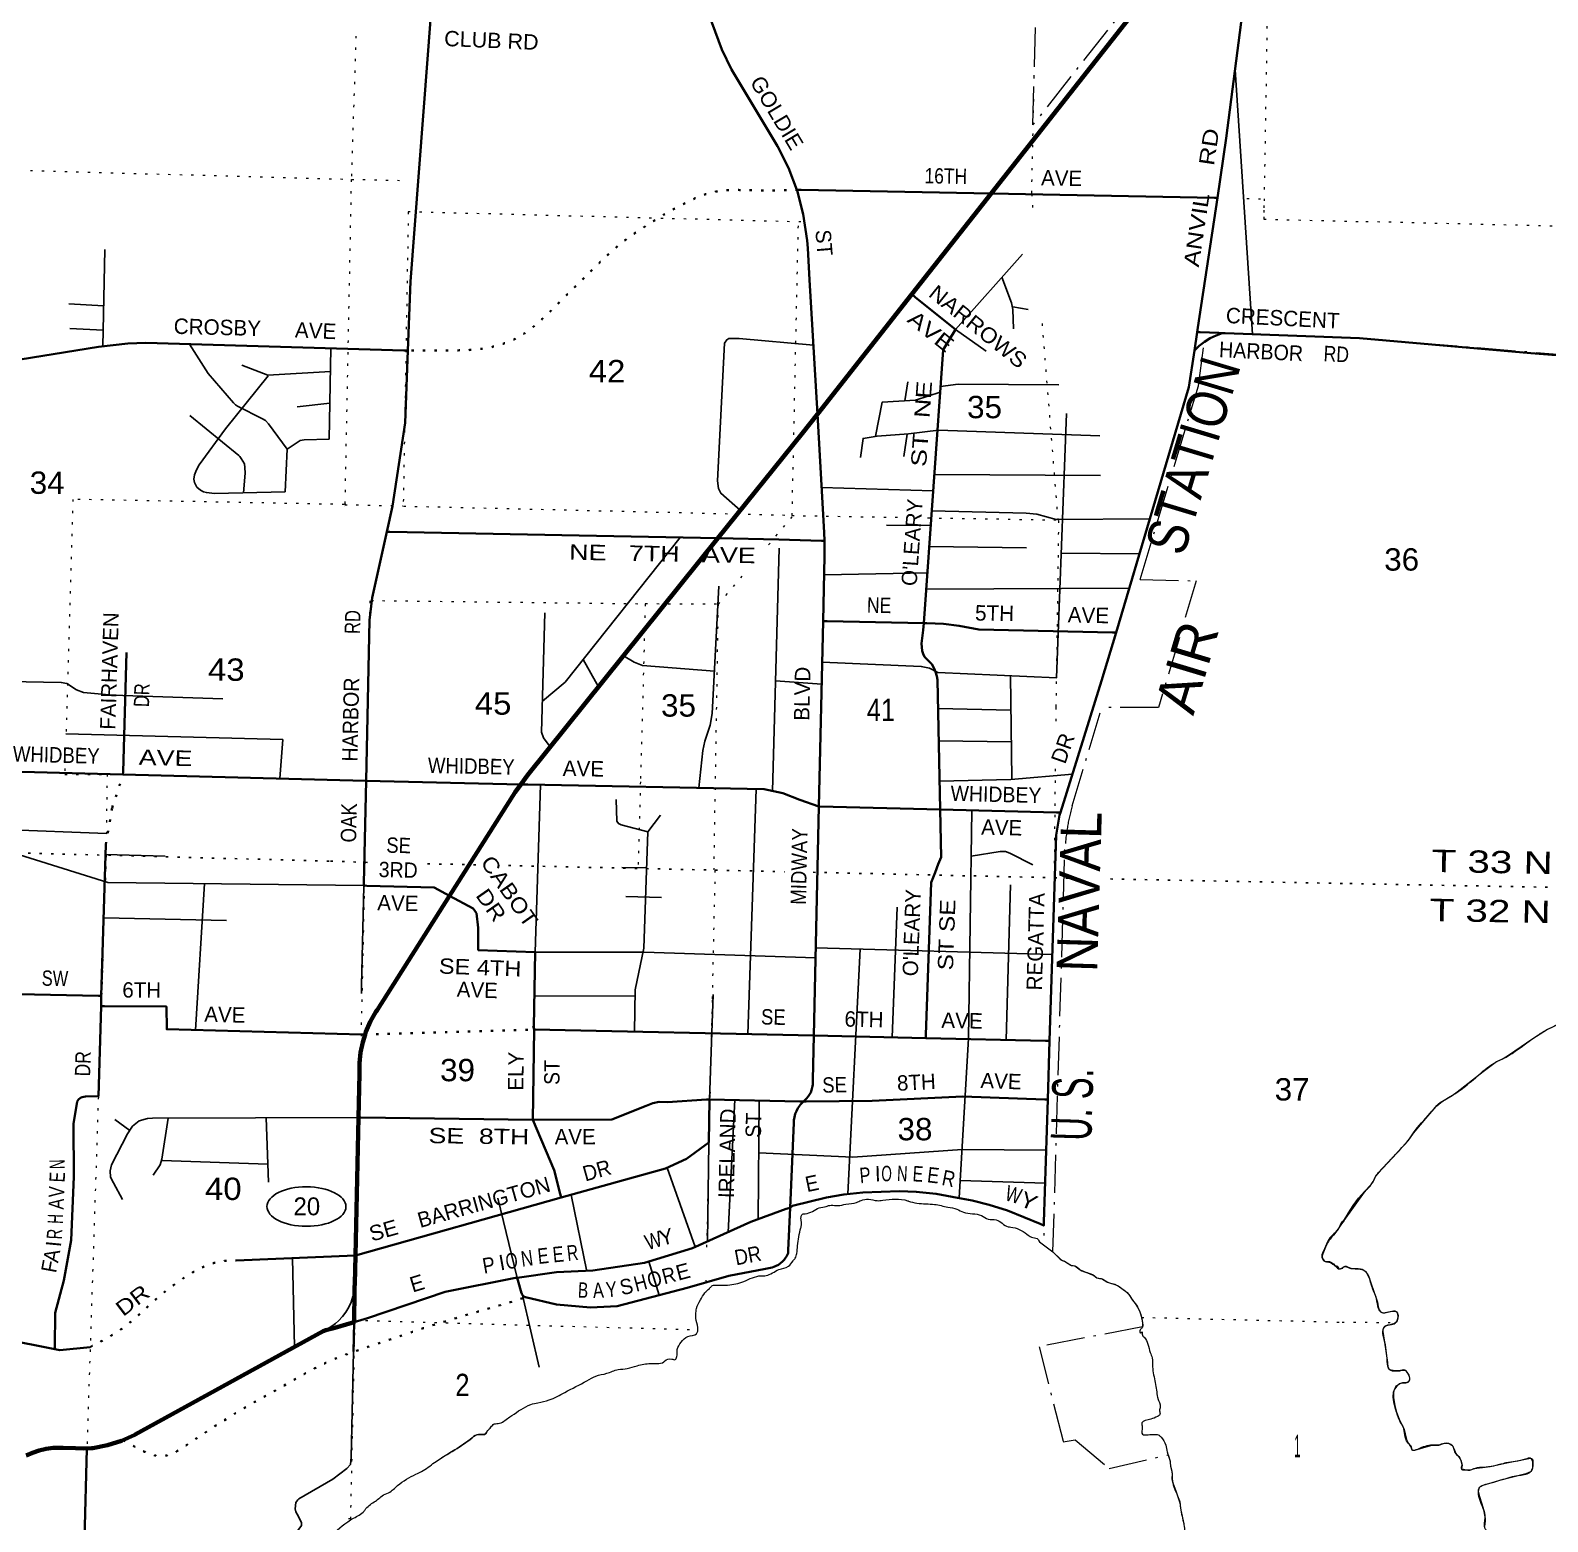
# Model space of a CAD drawing. Header units: feet. Extents: x -493433 to -244333, y 184684 to 373072.
# Drawn here: x -409103 to -397222, y 291281 to 302955 of the extents above; entities that cross this region are included whole.
import ezdxf
from ezdxf.enums import TextEntityAlignment as Align

# ---------------------------------------------------------------- set-up
doc = ezdxf.new("R2010")
doc.units = ezdxf.units.FT
doc.header["$LTSCALE"] = 60
doc.linetypes.add('DOT_DASHED', pattern=[7.7, 5, -1.2, 0.3, -1.2])
doc.linetypes.add('DOTTED', pattern=[1.5, 0.3, -1.2])
for name, color, linetype, lineweight in [('17', 7, 'Continuous', 25), ('23', 7, 'Continuous', 70), ('24', 7, 'Continuous', 25), ('26', 7, 'Continuous', 40), ('27', 7, 'Continuous', 13), ('29', 7, 'Continuous', 25), ('30', 7, 'Continuous', 13), ('39', 7, 'Continuous', 13), ('44', 7, 'DOT_DASHED', 13), ('53', 7, 'DOTTED', 40), ('6', 7, 'DOTTED', 25), ('7', 7, 'DOTTED', 13)]:
    doc.layers.add(name, color=color, linetype=linetype, lineweight=lineweight)

msp = doc.modelspace()

# ---------------------------------------------------------------- linework, layer by layer
at = {"layer": '17'}
msp.add_ellipse((-406941.35, 293747.07), major_axis=(-309.24, 1), ratio=0.500121, dxfattribs=at)
at = {"layer": '23'}
for p, q in [((-402201.17, 300888.23), (-401580.22, 301677.2)), ((-402940.39, 299948.99), (-402201.17, 300888.23)), ((-406556.82, 293364.54), (-406532.57, 294443.93))]:
    msp.add_line(p, q, dxfattribs=at)
for points in [[(-401580.22, 301677.2), (-399752.78, 303999.1), (-399748.16, 304005.47), (-399661.52, 304139.9), (-399589.41, 304282.64), (-399532.61, 304432.15), (-399471, 304660.66), (-399457.13, 304766.96)], [(-403718.53, 298978.71), (-403059.45, 299797.72), (-402940.39, 299948.99)], [(-405262.25, 297051.62), (-405208.68, 297126.95), (-403718.53, 298978.71)], [(-405820, 296180.47), (-405305.52, 296990.78), (-405262.25, 297051.62)], [(-406482.25, 295093.25), (-406475.23, 295115.5), (-406441.65, 295192.73), (-406417.57, 295235.28), (-406396.72, 295272.12), (-406388.37, 295285.28), (-405820, 296180.47)], [(-406532.57, 294443.93), (-406524.86, 294787.12), (-406525.44, 294868.82), (-406517.36, 294952.65), (-406500.56, 295035.18), (-406482.25, 295093.25)], [(-406564.49, 293116.76), (-406561.82, 293141.76), (-406556.82, 293364.54)], [(-406568.22, 292843.37), (-406564.83, 293091.76), (-406564.49, 293116.76)], [(-409136.74, 291797.07), (-409086.56, 291820.33), (-409034.22, 291838.22), (-408980.3, 291850.54), (-408925.39, 291857.16), (-408895.09, 291857.62), (-408874.34, 291857.94), (-408845.09, 291857.42), (-408750.31, 291855.75), (-408688.24, 291853.02), (-408624.95, 291854.74), (-408612.9, 291854.63), (-408499.73, 291878.45), (-408389.68, 291913.96), (-408283.94, 291960.79), (-408282.15, 291961.7), (-406810.1, 292772.09)], [(-406810.1, 292772.09), (-406788.59, 292778.43), (-406737.06, 292793.61), (-406568.22, 292843.37)]]:
    msp.add_lwpolyline(points, dxfattribs=at)
at = {"layer": '24'}
msp.add_lwpolyline([(-406810.1, 292772.09), (-406763.36, 292797.85), (-406746.65, 292807.23), (-406722.74, 292824.52), (-406713.36, 292832.69), (-406689.31, 292853.65), (-406659.09, 292886.12), (-406632.44, 292921.56), (-406609.64, 292959.6), (-406590.94, 292999.81), (-406576.55, 293041.76), (-406566.62, 293084.98), (-406565.79, 293091.76), (-406564.49, 293116.76)], dxfattribs=at)
at = {"layer": '26'}
for p, q in [((-399987.27, 300449.25), (-399965.57, 300593.25)), ((-402928.13, 296879.67), (-402895.62, 298329.78)), ((-405262.25, 297051.62), (-406474.62, 297079.92)), ((-402968.36, 295085.01), (-402928.13, 296879.67)), ((-405167.96, 294425.5), (-405159.04, 295132.53)), ((-405159.04, 295132.53), (-405166.12, 295160.38)), ((-402968.36, 295085.01), (-405159.04, 295132.53)), ((-402092.38, 295066.01), (-402968.36, 295085.01)), ((-406556.82, 293364.54), (-404947.01, 293816.68)), ((-406571.39, 292611.5), (-406568.22, 292843.37))]:
    msp.add_line(p, q, dxfattribs=at)
for points in [[(-406146.76, 300448.24), (-406126.75, 300989.06), (-405992.33, 302728.23), (-405881.89, 304204.13), (-405757.41, 305405.57), (-405707.02, 305811.16), (-405464.17, 307107.04), (-405459.6, 307131.47)], [(-403101.79, 301706.36), (-403167.45, 301879), (-403252.15, 302046.84), (-403611.76, 302648.31), (-403687.18, 302803.92), (-403767.18, 303017), (-403824.47, 303237.27), (-403827.86, 303254.58), (-403844.01, 303375.01), (-403847.49, 303496.46), (-403835.57, 304361.05), (-403823.28, 305404.91), (-403822.81, 305442.88), (-403832.35, 305630.97), (-403861.49, 305817.04), (-404177.57, 307062.96), (-404184.49, 307090.26)], [(-399808.55, 301643.24), (-399738.57, 302111.26), (-399554.67, 303544.67), (-399459.64, 304716.96), (-399457.13, 304766.96)], [(-402940.39, 299948.99), (-403001.46, 301001.08), (-403014.95, 301249.58), (-403019.76, 301308.58), (-403050.83, 301516.25), (-403099.63, 301700.68), (-403101.79, 301706.36)], [(-401580.22, 301677.2), (-403068.39, 301705.72), (-403101.79, 301706.36)], [(-399808.55, 301643.24), (-399829.99, 301643.65), (-401580.22, 301677.2)], [(-399965.57, 300593.25), (-399960.25, 300628.62), (-399808.55, 301643.24)], [(-402107.38, 298314.24), (-401954.61, 300453.49), (-401859.23, 300612.46), (-402174.42, 300866.66), (-402201.17, 300888.23)], [(-399771.82, 300584.64), (-399796.82, 300585.75), (-399941.98, 300592.2), (-399965.57, 300593.25)], [(-410601.53, 300235.12), (-410599.47, 300234.99), (-409362.01, 300348.39), (-408569.3, 300477.21), (-408338.63, 300504.03), (-408199.68, 300508.48), (-406178.6, 300449.17), (-406146.76, 300448.24)], [(-399987.27, 300449.25), (-399963.09, 300472.33), (-399950.33, 300484.51), (-399909.02, 300516.42), (-399864.59, 300543.83), (-399817.54, 300566.45), (-399796.82, 300573.86), (-399771.82, 300584.64)], [(-398694.46, 300545.54), (-399746.82, 300583.99), (-399771.82, 300584.64)], [(-390293.62, 300009.56), (-392640.95, 300054.79), (-397354.82, 300428.69), (-398694.46, 300545.54)], [(-406311.95, 299029.8), (-406267.8, 299229.96), (-406167.72, 299881.92), (-406146.76, 300448.24)], [(-400601.51, 298241.57), (-400030.65, 300161.17), (-399987.27, 300449.25)], [(-402885.84, 298958.28), (-402886.75, 299024.81), (-402940.39, 299948.99)], [(-406474.62, 297079.92), (-406447.66, 298336.54), (-406426.34, 298511.21), (-406311.95, 299029.8)], [(-403718.53, 298978.71), (-404805.96, 299001.18), (-406287.26, 299029.33), (-406311.95, 299029.8)], [(-402885.84, 298958.28), (-402907.69, 298958.93), (-403241.46, 298968.85), (-403718.53, 298978.71)], [(-402895.62, 298329.78), (-402884.2, 298839.35), (-402885.84, 298958.28)], [(-402107.38, 298314.24), (-402864.29, 298329.17), (-402895.62, 298329.78)], [(-401978.35, 296854.78), (-401999.13, 297870.8), (-402003.99, 297900.21), (-402014.82, 297931.73), (-402024.66, 297959.3), (-402045.37, 297992.03), (-402100.78, 298049.18), (-402112.29, 298073.55), (-402120.16, 298098.17), (-402125.12, 298155.98), (-402111.24, 298260.13), (-402107.38, 298314.24)], [(-400601.51, 298241.57), (-400629.24, 298242.18), (-401676.75, 298265.43), (-401829.28, 298292.13), (-401953.89, 298307.92), (-402082.82, 298313.76), (-402107.38, 298314.24)], [(-401037.91, 296831.93), (-400714.39, 297862.02), (-400601.51, 298241.57)], [(-408377.83, 297129.91), (-408377.19, 297151.33), (-408349.36, 298083.35)], [(-408377.83, 297129.91), (-410657.6, 297189.8), (-410659.61, 297189.8)], [(-406474.62, 297079.92), (-406478.96, 297080.02), (-408377.83, 297129.91)], [(-405820, 296180.47), (-405940.17, 296245.74), (-406467.35, 296258.98), (-406492.23, 296259.6), (-406491.81, 296279.02), (-406474.62, 297079.92)], [(-402928.13, 296879.67), (-403078.17, 296930.71), (-403209.76, 296982.99), (-403358.13, 297013.58), (-405206.92, 297050.33), (-405262.25, 297051.62)], [(-401978.35, 296854.78), (-402922.39, 296877.72), (-402928.13, 296879.67)], [(-402092.38, 295066.01), (-402091.48, 295091.01), (-402048.63, 296283.83), (-402017.08, 296361.58), (-401993.79, 296427.43), (-401970.71, 296481.23), (-401978.35, 296854.78)], [(-401037.91, 296831.93), (-401068.01, 296832.66), (-401978.35, 296854.78)], [(-401121.88, 295044.95), (-401071.06, 296655.48), (-401044.21, 296811.86), (-401037.91, 296831.93)], [(-410694.56, 295365.26), (-410664.81, 295364.81), (-409512.23, 295347.07), (-409296.95, 295335.37), (-409194.97, 295409.92), (-408569.69, 295396.59), (-408547.19, 295396.11), (-408510.99, 296581.53)], [(-405159.04, 295132.53), (-405161.43, 295156.54), (-405151.4, 295738.49), (-405595.67, 295755.18), (-405597.23, 295928.76), (-405609.35, 296043.38), (-405634.9, 296079.95), (-405820, 296180.47)], [(-408549.59, 295315.97), (-408547.91, 295372.61), (-408547.19, 295396.11)], [(-408910.69, 292629.79), (-408910.62, 292647.89), (-408909.72, 292913.94), (-408840.9, 293167.7), (-408783.09, 293483.88), (-408762.46, 293979.34), (-408765.37, 294394.91), (-408736.19, 294569.05), (-408725.83, 294585.46), (-408710.62, 294597.99), (-408696.31, 294604.26), (-408670.99, 294609.32), (-408570.56, 294611.29), (-408549.59, 295315.97)], [(-406482.25, 295093.25), (-406510.71, 295094.01), (-408035.43, 295134.73), (-408037.4, 295312.01), (-408522.31, 295315.76), (-408549.59, 295315.97)], [(-403048.98, 294570.03), (-403027.55, 294589.54), (-403024.31, 294592.73), (-403011.97, 294607.69), (-403001.27, 294623.86), (-402992.32, 294641.06), (-402985.21, 294659.11), (-402980.03, 294677.79), (-402977.97, 294690.1), (-402976.95, 294701.57), (-402976.09, 294740.1), (-402968.36, 295085.01)], [(-403048.98, 294570.03), (-403027.55, 294570.17), (-402511.1, 294573.42), (-401801.62, 294607.51), (-401159.62, 294585.03), (-401136.42, 294584.21), (-401121.88, 295044.95)], [(-401121.88, 295044.95), (-401154.08, 295045.65), (-402092.38, 295066.01)], [(-405167.96, 294425.5), (-404550.06, 294429.53), (-404281.99, 294535.34), (-404229.09, 294557.57), (-404178.76, 294565.7), (-404112.91, 294565.45), (-403809.33, 294584.77), (-403784.33, 294586.36)], [(-404947.01, 293816.68), (-404130.25, 294046.09), (-403964.67, 294119.76), (-403789.34, 294249.56), (-403784.33, 294586.36)], [(-403048.98, 294570.03), (-403077.55, 294570.66), (-403784.33, 294586.36)], [(-403154.38, 293737.44), (-403135.68, 293752.23), (-402868.48, 293818.06), (-402733.57, 293842.56), (-402583.97, 293857.24), (-402296.92, 293866.46), (-402165.61, 293862.92), (-402010.48, 293845.63), (-401841.86, 293816.64), (-401727.79, 293794.97), (-401593.95, 293761.11), (-401451.94, 293715.04), (-401196.52, 293611.01), (-401167.54, 293598.11), (-401166.7, 293624.88), (-401136.42, 294584.21)], [(-403154.38, 293737.44), (-403125.9, 294402.33), (-403124.35, 294422.81), (-403120.08, 294447.54), (-403113.25, 294471.69), (-403103.93, 294494.99), (-403092.23, 294517.19), (-403078.27, 294538.05), (-403074.47, 294542.61), (-403048.98, 294570.03)], [(-405167.96, 294425.5), (-406514.15, 294443.68), (-406532.57, 294443.93)], [(-404947.01, 293816.68), (-404954.4, 293845.82), (-405001.58, 294031.71), (-405167.96, 294425.5)], [(-408910.69, 292629.79), (-409095.24, 292666.18), (-409358.19, 292716.83), (-409413.36, 292736.43), (-409467.04, 292765.08), (-409581.33, 292857.13), (-409867.97, 293169.14), (-410070.81, 293435.56), (-410104.03, 293499.14), (-410118.9, 293566.85), (-410179.84, 293887.06), (-410204.23, 293950.31), (-410254.33, 294004.03), (-410308.01, 294057.74), (-410369.73, 294087.01), (-410698.38, 294129.92), (-410718.17, 294132.5)], [(-405291.67, 293190.2), (-404983.08, 293232.62), (-404697.38, 293247.01), (-404294.87, 293306.91), (-403917.57, 293421.34), (-403461.59, 293627.44), (-403185.68, 293728.3), (-403154.38, 293737.44)], [(-405226.53, 293038.03), (-404983.01, 292979.23), (-404716.33, 292956.56), (-404508.37, 292967.26), (-403960.35, 293112.09), (-403634.53, 293203.94), (-403345.45, 293258.73), (-403320.45, 293264.24), (-403295.45, 293269.46), (-403280.08, 293274.23), (-403261.98, 293282), (-403244.8, 293291.62), (-403228.72, 293302.99), (-403213.91, 293315.97), (-403200.54, 293330.43), (-403188.76, 293346.21), (-403182.92, 293356.02), (-403169.57, 293382.77), (-403168.57, 293406.02), (-403154.38, 293737.44)], [(-407490.87, 293325.37), (-406559.66, 293363.74), (-406556.82, 293364.54)], [(-406568.22, 292843.37), (-406463.47, 292874.24), (-405853.78, 293079.63), (-405304.3, 293188.46), (-405291.67, 293190.2)], [(-405256.78, 293069.21), (-405285.89, 293170.15), (-405291.67, 293190.2)], [(-405224.88, 293036.29), (-405226.54, 293036.73), (-405230.64, 293038.14), (-405234.57, 293039.97), (-405238.29, 293042.21), (-405241.76, 293044.82), (-405244.93, 293047.77), (-405247.77, 293051.05), (-405250.26, 293054.6), (-405252.37, 293058.39), (-405254.06, 293062.38), (-405255.33, 293066.53), (-405256.16, 293070.78)], [(-408910.69, 292629.79), (-408872.45, 292622.24), (-408633.57, 292647.44)], [(-408314.15, 285210.98), (-408296.37, 287269.4), (-408043.8, 287599.21), (-408025.94, 287622.54), (-408041.22, 287649.21), (-408457.13, 288375.31), (-408457.75, 288377.08), (-408476.94, 288443.01), (-408489.14, 288510.58), (-408494.21, 288579.06), (-408493.23, 288610.77), (-408492.42, 288637), (-408490.29, 288660.77), (-408456.9, 289034.08), (-408357.87, 289651.76), (-408363.67, 290084.16), (-408439.18, 290555.97), (-408536.57, 290859.14), (-408541.9, 290875.74), (-408558.91, 290909.14), (-408679.12, 291145.23), (-408661.46, 291849.48)]]:
    msp.add_lwpolyline(points, dxfattribs=at)
at = {"layer": '29'}
for p, q in [((-399669.93, 302646.29), (-399533.84, 300576.21)), ((-408520.29, 301238.68), (-408536.68, 300481)), ((-401335.14, 301203.05), (-401859.23, 300612.46)), ((-408529.82, 300798.34), (-408800.71, 300812.87)), ((-401409.51, 300789.42), (-401288.7, 300770.53)), ((-408533.93, 300608.01), (-408794.78, 300619.7)), ((-401859.23, 300612.46), (-401617.9, 300443.79)), ((-402255.69, 300054.05), (-402231.48, 300202.83)), ((-406757.94, 300035.44), (-407013.85, 300006.85)), ((-402238.48, 299793.49), (-402263.7, 299618.71)), ((-402024.23, 299478.54), (-400722.23, 299469.15)), ((-402907.16, 299376.54), (-402033.45, 299349.49)), ((-402398.02, 299082.19), (-402052.87, 299077.48)), ((-403290.82, 296999.7), (-403240.79, 298900.82)), ((-402064.48, 298914.93), (-401302.27, 298904.54)), ((-401031.52, 298860.8), (-400418.71, 298856.28)), ((-402887.52, 298691.36), (-402079.35, 298706.7)), ((-402088.33, 298581), (-400498.57, 298587.71)), ((-404774.28, 298030.44), (-404653.62, 297816.7)), ((-403268.13, 297862.12), (-402906.69, 297836.2)), ((-401429.06, 297901.53), (-401417.78, 297098.2)), ((-401994.54, 297646.52), (-401425.28, 297632.61)), ((-401989.36, 297393.25), (-401421.81, 297385.52)), ((-405151.4, 295738.49), (-405107.6, 297048.36)), ((-403486.16, 295096.24), (-403420.78, 297014.83)), ((-404266.74, 296681.02), (-404168.24, 296810.25)), ((-409318.22, 296697.62), (-408506.55, 296668.48)), ((-408517.21, 296503.78), (-408046.55, 296489.52)), ((-404281.35, 296398.57), (-404470.33, 296402.13)), ((-407739.11, 296275.2), (-407809.59, 295128.7)), ((-401429.21, 296266.71), (-401461.22, 295052.31)), ((-404160.12, 296166.7), (-404438.95, 296173.13)), ((-402316.73, 296091.8), (-402354.06, 295071.69)), ((-408528.51, 296007.96), (-407566.84, 295986.75)), ((-402952.98, 295771.18), (-401100.59, 295719.58)), ((-402605.66, 295761.51), (-402702.87, 293845.57)), ((-405157.35, 295393.18), (-404367.28, 295396.03)), ((-403784.33, 294586.36), (-403757.22, 295406.88)), ((-403639.8, 293546.89), (-403587.53, 294581.99)), ((-403395.04, 294577.71), (-403403.57, 293648.65)), ((-408323.41, 294342.95), (-408440.61, 294429.79)), ((-407256.36, 294441.46), (-407238.36, 293937.32)), ((-403789.34, 294249.56), (-403800.1, 293474.44)), ((-407243.39, 294078.2), (-408073.58, 294107.6)), ((-403896.9, 293430.68), (-404117.47, 294049.68)), ((-401155.21, 293930.51), (-401822.46, 293950.14)), ((-404745.05, 293239.92), (-404867.45, 293839.03)), ((-405442.66, 293812.41), (-405291.67, 293190.2)), ((-407049.77, 293343.55), (-407033.81, 292648.93)), ((-404260.14, 293317.44), (-404179.24, 293054.24)), ((-405249.75, 293052.26), (-405118.28, 292490.22))]:
    msp.add_line(p, q, dxfattribs=at)
for points in [[(-401495.53, 301022.31), (-401421, 300820.54), (-401411.09, 300768.41), (-401405.66, 300617.45)], [(-407107.64, 299341.21), (-407090.94, 299676.45), (-407237.32, 299875.31), (-407260.41, 299899.69), (-407285.37, 299913.95), (-407481.47, 300013.83), (-407497.52, 300022.76), (-407511.14, 300037.73), (-407711.5, 300267.46), (-407856.22, 300498.4)], [(-403542.82, 299197.06), (-403696.61, 299330.81), (-403713.95, 299367.29), (-403721.57, 299427.13), (-403668.07, 300505.65), (-403650.26, 300532.96), (-403632.43, 300543.66), (-403552.71, 300542.24), (-402971.84, 300490.8)], [(-406749.53, 300465.92), (-406763.43, 299754.35), (-406958.96, 299748.98), (-406989.43, 299742.73), (-407090.94, 299676.45)], [(-407240.21, 300250.99), (-407574.37, 299835.71), (-407781.78, 299553.28), (-407802.37, 299514.44), (-407816.63, 299475.19), (-407821.98, 299441.31), (-407817.93, 299415.17), (-407798.8, 299378.88), (-407770.41, 299354.26), (-407747.1, 299343.21), (-407723.92, 299336.07), (-407661.95, 299328.68), (-407107.64, 299341.21)], [(-406753.08, 300284.26), (-407242.17, 300255.04), (-407446.62, 300334.16)], [(-401978.24, 300122.65), (-402170.99, 300059.39), (-402433.17, 300042.87), (-402486.12, 299777.36)], [(-401975.02, 300167.64), (-401838.79, 300185.43), (-401050.97, 300180.72)], [(-407853.03, 299939.94), (-407470.78, 299626.8), (-407461.86, 299617.89), (-407451.17, 299603.62), (-407425.94, 299560.4), (-407422.37, 299531.86), (-407421.98, 299488.12), (-407435.04, 299333.81)], [(-400989.6, 299954.9), (-401055.6, 298232.25), (-401068.43, 297884.91), (-401996.78, 297927.69), (-402063.57, 297961), (-402127.1, 297975.66), (-402902.83, 298008.12)], [(-402602.32, 299611.27), (-402582.15, 299759.65), (-402473.08, 299778.25), (-402227.02, 299794.99), (-401990.83, 299825.92), (-400728.02, 299780.59)], [(-402044.68, 299192.19), (-401304.58, 299175.76), (-401222.12, 299166.73), (-401071.54, 299124.38), (-400337.24, 299130.2)], [(-405093.84, 297703.83), (-404915.59, 297852.96), (-404014.42, 298984.82)], [(-403712.36, 298603.92), (-403764.36, 297606.26), (-403778.61, 297515.1), (-403821.4, 297390.25), (-403836.86, 297315.97), (-403867.57, 297023.71)], [(-405075.38, 298395.5), (-405100.3, 297461.75), (-405083.61, 297415.22), (-405031.82, 297346.72)], [(-404458.65, 298058.99), (-404374.06, 298007.38), (-404309.28, 297983.3), (-403746.99, 297939.49)], [(-410646.4, 297882.82), (-408861.07, 297850.47), (-408816.71, 297841.48), (-408741.84, 297791.54), (-408686.84, 297771.76), (-408457.42, 297750.56), (-407595.37, 297722.74)], [(-409298.14, 297858.39), (-409328.04, 296569.19), (-409312.33, 296546.59), (-409278.2, 296530.35), (-408495.71, 296284.66), (-406492.23, 296259.6)], [(-408824.25, 297446.35), (-407126.23, 297402.97), (-407150.59, 297097.67)], [(-400943.51, 297132.49), (-401425.95, 297090.28), (-401982.89, 297076.81)], [(-404372.69, 295115.47), (-404366.38, 295442.95), (-404299.42, 295769.47), (-404266.74, 296681.02), (-404475.57, 296734.09), (-404498.85, 296744.59), (-404511.42, 296764.71), (-404515.15, 296933.5)], [(-401731.49, 296848.78), (-401758.11, 295061.9), (-401830.31, 293814.45)], [(-401736.82, 296491.07), (-401508.25, 296526.93), (-401468.12, 296527), (-401432.47, 296512.73), (-401253.77, 296423.02)], [(-406492.35, 296254.02), (-406509.03, 295476.53), (-406509.81, 295414.95)], [(-402954.69, 295694.72), (-404297.82, 295739.32), (-405151.4, 295738.49)], [(-406532.57, 294443.93), (-408146.44, 294438.43), (-408186.68, 294435.98), (-408250.21, 294418.31), (-408302.07, 294376.78), (-408314.02, 294359.95), (-408343.44, 294315.97), (-408467.34, 294074.58), (-408478.4, 294026.53), (-408474.47, 293978.26), (-408451.49, 293931.75), (-408380.73, 293802.22)], [(-408024.78, 294438.84), (-408072.13, 294117.42), (-408085.82, 294074.58), (-408142.36, 293991.82)], [(-401148.93, 294187.83), (-401806.3, 294194.76), (-402661.51, 294134.09), (-403398.8, 294168.12)], [(-406571.39, 292611.5), (-406590.06, 291784.4), (-406597.19, 291727.32), (-406624.35, 291697.18), (-406734.33, 291612.3), (-407000.1, 291459.78), (-407009.02, 291450.87), (-407022.95, 291431.42), (-407028.63, 291381.3), (-407025.06, 291358.13), (-407014.37, 291338.5), (-406978.77, 291274.13), (-406978.71, 291249.32), (-407024.25, 291190.38), (-407447.78, 290577.45)]]:
    msp.add_lwpolyline(points, dxfattribs=at)
at = {"layer": '39'}
msp.add_line((-401202.14, 293471.47), (-401095.85, 293391.41), dxfattribs=at)
for points in [[(-398818.93, 293637.44), (-398655.15, 293864.28), (-398597.54, 293927.8), (-398564.13, 293991.72), (-398539.43, 294019.52), (-398393.42, 294176.26), (-398315.23, 294263.62), (-398273.82, 294323.38), (-398141.96, 294478.35), (-398090.51, 294535.92), (-397947.65, 294630.23), (-397761.46, 294778.23), (-397622.48, 294880.66), (-397547.18, 294917.66), (-397361.36, 295045.5), (-397340.95, 295059.27), (-397271.53, 295106.45), (-397086.38, 295196.01), (-396962.31, 295254.35), (-396880.72, 295305.36), (-396819.8, 295328.5), (-396598.51, 295409.36), (-396383.01, 295504.44), (-396259.15, 295550.69), (-396245.07, 295548.44), (-396210.33, 295574.05), (-396175.87, 295583.53), (-396121.18, 295596.7), (-395946.48, 295666.28), (-395861.32, 295691.02), (-395653.89, 295786.23), (-395637.73, 295787.97), (-395568.49, 295825.08), (-395412.33, 295872.79), (-395365.56, 295894.16), (-395227.08, 295968.39), (-395147.97, 295993.23), (-395092.99, 296022.53), (-394960.95, 296074.69), (-394936.44, 296092.41), (-394855.35, 296115.21), (-394758.02, 296143.77), (-394601.65, 296203.58), (-394431.45, 296247.01), (-394318.35, 296255.14), (-394306.25, 296254.94), (-394218.87, 296291.74), (-394081.15, 296323.64), (-393936.87, 296383.66), (-393707.8, 296448.25), (-393606.51, 296472.72), (-393489.28, 296486.83), (-393392.06, 296509.35), (-393377.76, 296519.18), (-393323, 296536.38), (-393114.85, 296559.01), (-393039.85, 296579.9), (-392662.79, 296686.29), (-392585.91, 296699.08), (-392441.85, 296747.01), (-392288.11, 296772.58), (-392278.03, 296772.4), (-392207.09, 296791.34), (-392112.4, 296785.69), (-391999.23, 296797.85), (-391876.97, 296813.43), (-391865.66, 296813.43), (-391857.76, 296813.56), (-391847.57, 296819.43), (-391758.93, 296813.87), (-391621.63, 296821.59), (-391587.1, 296835.11), (-391476.13, 296837.23), (-391433.47, 296854.64), (-391376.43, 296885.92), (-391210.73, 296903.22), (-391194.56, 296904.95), (-391139.8, 296922.15), (-390889.09, 296956.15), (-390622.6, 296969.7), (-390531.69, 296978.22), (-390471.31, 296971.13), (-390273.64, 296971.76), (-390035.38, 296985.79), (-389964.95, 296976.52), (-389874.33, 296968.92), (-389794.08, 296945.36), (-389625.03, 296924.3), (-389381.85, 296875.77), (-389305.3, 296870.42), (-389231.13, 296844.96), (-389225.08, 296844.85), (-389094.6, 296810.35), (-389044.09, 296815.52), (-388977.9, 296794.23), (-388887.67, 296764.45), (-388819.27, 296755.21)], [(-405472.32, 292046.43), (-405428.17, 292051.4), (-405348, 292101.42), (-405333.59, 292111.07), (-405183.78, 292197.29), (-405128.87, 292211.79), (-405039.48, 292233.31), (-404918.71, 292292.19), (-404744.52, 292383.75), (-404674.86, 292419.97), (-404589.49, 292441.61), (-404499.85, 292471.2), (-404429.01, 292479.16), (-404351.71, 292501.05), (-404248.32, 292518.13), (-404195.86, 292518.59), (-404143.04, 292531.13), (-404136.81, 292536.99), (-404079.84, 292553.43), (-404053.75, 292548.63), (-404040.89, 292574.44), (-404037.92, 292606.6), (-404037.25, 292628.74), (-404007.36, 292684.28), (-403955.59, 292729.08), (-403886.35, 292751.21), (-403876.85, 292799.29), (-403892.84, 292872.31), (-403891.88, 292904.52), (-403886.53, 292948.69), (-403856.28, 293016.3), (-403820.33, 293071.66), (-403785, 293106.88), (-403778.77, 293112.74), (-403762.17, 293128.37), (-403743.91, 293131.86), (-403643.02, 293132.9), (-403515.09, 293161.34), (-403380.63, 293205.7), (-403342.27, 293206.58), (-403242.01, 293253.98), (-403166.6, 293279.95), (-403131.08, 293321.21), (-403114.3, 293342.88), (-403101.07, 293380.78), (-403095.3, 293439.04), (-403068.88, 293581.33), (-403066.62, 293589.32), (-403068.62, 293657.89), (-403061.85, 293681.87), (-403051.53, 293689.63), (-403035.35, 293691.16), (-402925.08, 293736.25), (-402872.26, 293748.78), (-402833.66, 293757.71), (-402779.3, 293754.09), (-402716.41, 293766.33), (-402633.29, 293779.97), (-402598.55, 293795.06), (-402539.74, 293805.4), (-402471.51, 293793.3), (-402429.07, 293796.07), (-402233.5, 293792.29), (-402227.51, 293790.09), (-402091.01, 293767.9), (-402022.54, 293763.85), (-401918.27, 293742.62), (-401848.15, 293726.43), (-401796.41, 293702.72), (-401655.98, 293676.38), (-401602.35, 293648.6), (-401539.98, 293642.72), (-401446.75, 293589.57), (-401426.66, 293586.95), (-401299.23, 293530.78), (-401263.6, 293507.56), (-401219.56, 293496.17), (-401202.14, 293471.47)], [(-398814.35, 293627.3), (-398820.98, 293631.67), (-398852.7, 293587.42), (-398896.48, 293533.2), (-398935.9, 293488.91), (-398969.67, 293416), (-398989.26, 293371.82), (-398983.55, 293333.29), (-398963.63, 293317.97), (-398949.31, 293318.05), (-398885.22, 293284.24), (-398860.85, 293260.14), (-398826.71, 293264.73)], [(-398818.56, 293637.95), (-398911.77, 293508.88), (-398939.13, 293474.57), (-398962.02, 293428.16), (-398982.68, 293376.27), (-398986.99, 293359.72), (-398971.37, 293323.45), (-398902.92, 293297.37), (-398896.26, 293289.69), (-398885.22, 293284.24), (-398870.87, 293279.91), (-398860.87, 293264.54), (-398822, 293271.55)], [(-401095.85, 293391.41), (-401093.63, 293389.67), (-401030.87, 293329.36), (-400991.04, 293312.06), (-400949.44, 293286.64), (-400925.31, 293283.9), (-400881.87, 293252.39), (-400774.29, 293206.88), (-400752.6, 293190.11), (-400710.52, 293180.8), (-400668.91, 293155.38), (-400602.94, 293135.29), (-400555.41, 293105.67), (-400504.27, 293061.83), (-400467.52, 293008.34), (-400461.66, 293002.12), (-400424.99, 292946.63), (-400410, 292907.9), (-400394.08, 292832.86), (-400397.12, 292798.7), (-400411.7, 292783.01), (-400410.46, 292756.78), (-400398.07, 292766.48), (-400396.59, 292748.31), (-400381.19, 292723.67), (-400334.28, 292605.4), (-400319.42, 292562.65), (-400315.47, 292492), (-400294.94, 292368.47), (-400276.19, 292253.05), (-400274.41, 292244.94), (-400256.17, 292179.92), (-400261.16, 292147.82), (-400257.97, 292119.52), (-400276.59, 292103.95), (-400329.65, 292083.36), (-400399.13, 292053.19), (-400396.06, 292020.85), (-400395.73, 291964.43), (-400351.45, 291961.1), (-400294.9, 291963.44), (-400264.84, 291956.5), (-400249.14, 291941.93), (-400212.64, 291880.4), (-400200.15, 291825.62), (-400198.37, 291817.51), (-400178.13, 291752.42), (-400175.29, 291712.04), (-400164.4, 291671.41), (-400160.51, 291598.75), (-400119.59, 291482.68), (-400102.95, 291431.81), (-400094.67, 291371.11), (-400068.21, 291243.38), (-400063.62, 291126.37), (-400063.13, 291007.46), (-400096.9, 290889.58), (-400160.66, 290780.65), (-400236.69, 290666.04), (-400241.2, 290650.05), (-400337.42, 290602.54), (-400347.81, 290592.77), (-400446.64, 290525.18), (-400553.66, 290453.81), (-400617.88, 290397.28), (-400663.06, 290370.41), (-400726.38, 290344.08), (-400779.79, 290311.41), (-400904.48, 290256.68), (-400961.45, 290240.24), (-401025.07, 290203.85), (-401151.28, 290165.28), (-401266.51, 290156.62), (-401379.62, 290151.91), (-401425.91, 290155.3), (-401491.88, 290175.4), (-401499.95, 290175.64), (-401614.77, 290181.06), (-401741.61, 290188.86), (-401866.15, 290206.67), (-402010.84, 290225.07), (-402151.45, 290245.36), (-402282.33, 290253.28), (-402387.31, 290250.35), (-402438.18, 290235.74), (-402471.02, 290216.57), (-402523.45, 290149.62), (-402538.63, 290113.8)], [(-397891.73, 291721.59), (-397916.72, 291790.56), (-397938.53, 291811.08), (-397954.05, 291845.61), (-397967.66, 291874.07), (-398031.86, 291893.31), (-398078.48, 291880), (-398124.89, 291878.79), (-398242.44, 291846.54), (-398280.86, 291841.15), (-398288.67, 291855.39), (-398292.49, 291867.55), (-398318.13, 291900.23), (-398354.23, 292023.81), (-398379.66, 292068.6), (-398410.37, 292155.8), (-398430.28, 292283.13), (-398413.28, 292331.22), (-398370.33, 292364.75), (-398321.83, 292369.97), (-398309.59, 292377.81), (-398326.37, 292454.71), (-398340.26, 292467.04), (-398384.73, 292461.75), (-398396.82, 292461.96), (-398459.19, 292471.09), (-398478.23, 292533.91), (-398501.41, 292703.63), (-398512.29, 292772.35), (-398497.52, 292808.38), (-398444.82, 292823.6), (-398408.2, 292841.12), (-398395.56, 292871.14), (-398406.73, 292923.73), (-398428.83, 292928.14), (-398525.79, 292919.73), (-398545.45, 292948.29), (-398562.19, 293027.19), (-398598.81, 293122.56), (-398600.71, 293128.64), (-398641.26, 293230.12), (-398687.16, 293257.11), (-398761.69, 293262.42), (-398809.83, 293277.36), (-398822.03, 293271.52)], [(-405526.57, 291988.6), (-405509.24, 292006.69), (-405484.56, 292034.15), (-405472.32, 292046.43)], [(-406958.45, 290924.05), (-406903.96, 290992.96), (-406739.12, 291177.49), (-406571.86, 291307.53), (-406489.51, 291363.52), (-406474.79, 291383.24), (-406400.45, 291441.49), (-406383.96, 291453.08), (-406348.8, 291482.27), (-406297.63, 291506.94), (-406227.38, 291563.3), (-406083.54, 291651.72), (-406040.56, 291672.61), (-405937.57, 291744.11), (-405779.33, 291842.18), (-405643.38, 291936.89), (-405594.16, 291963.63), (-405535.48, 291969.95), (-405526.57, 291988.6)], [(-405526.57, 291988.6), (-405535.48, 291969.95), (-405594.16, 291963.63), (-405643.38, 291936.89), (-405779.33, 291842.18), (-405881.02, 291779.16)], [(-398954.83, 285987.48), (-398933.56, 286016.94), (-398858.53, 286039.84), (-398757.21, 286066.32), (-398710.41, 286089.71), (-398549.87, 286157.5), (-398525.32, 286177.23), (-398488.7, 286194.75), (-398470.55, 286194.43), (-398417.56, 286225.78), (-398374.57, 286261.33), (-398372.44, 286262.82), (-398343.18, 286325.29), (-398342.31, 286373.64), (-398380.76, 286479.11), (-398384.65, 286487.25), (-398420.08, 286536.23), (-398433.32, 286584.83), (-398562.89, 286782.57), (-398634.01, 286866.44), (-398667.77, 286895.23), (-398675.48, 286915.52), (-398705, 286956.34), (-398737.12, 287077.83), (-398746.22, 287132.41), (-398749.64, 287279.61), (-398744.35, 287462.95), (-398739.09, 287531.39), (-398708.96, 287637.69), (-398685.16, 287728), (-398693.65, 287816.83), (-398695.37, 287832.98), (-398704.38, 288006.49), (-398682.16, 288121), (-398656.85, 288183.05), (-398662.68, 288195.24), (-398633.48, 288249.17), (-398623.76, 288341.72), (-398565.72, 288655.17), (-398567.09, 288691.48), (-398535.12, 288787.68), (-398513.12, 288890.1), (-398484.32, 289034.74), (-398483.42, 289085.11), (-398480.39, 289141.5), (-398435.02, 289310.04), (-398432.72, 289326.13), (-398383.46, 289486.53), (-398328.88, 289606.54), (-398203.55, 289735.41), (-398092.7, 289844.38), (-398082.62, 289844.2), (-398047.87, 289869.81), (-398031.24, 289897.75), (-398014.67, 289921.65), (-398000.45, 289927.45), (-397989.58, 289971.62), (-397919.98, 290028.87), (-397853.66, 290128.52), (-397792.7, 290266.56), (-397790.51, 290276.6), (-397789.64, 290324.96), (-397805.59, 290448.19), (-397817.15, 290591.5), (-397811.96, 290655.92), (-397810.52, 290736.52), (-397772.32, 290842.7), (-397720.14, 290940.57), (-397643.86, 291034.01), (-397590.09, 291107.67), (-397559.45, 291129.31), (-397571.27, 291145.64), (-397587.36, 291147.93), (-397627.69, 291148.62), (-397679.78, 291167.66), (-397699.22, 291208.31), (-397707.1, 291218.52), (-397712.98, 291228.7), (-397711.53, 291309.3), (-397726.33, 291384.14), (-397764.42, 291509.77), (-397753.62, 291549.9), (-397727.12, 291565.57), (-397643.98, 291590.34), (-397443.37, 291643.35), (-397354.11, 291672.05), (-397339.43, 291704.05), (-397356.27, 291776.9), (-397394.72, 291769.51), (-397548.54, 291739.89), (-397570.82, 291734.23), (-397722.62, 291704.58), (-397789.3, 291697.66), (-397837.97, 291682.37), (-397858.1, 291684.72), (-397896.23, 291695.46), (-397891.73, 291721.59)]]:
    msp.add_spline(points, degree=3, dxfattribs=at)
at = {"layer": '44'}
for p, q in [((-399956.01, 300172.91), (-399910.47, 300512.55)), ((-400412.34, 298656.09), (-399957.1, 300170.7)), ((-400945.33, 296882.81), (-400713.62, 297653.74)), ((-401095.95, 293391.49), (-401001.89, 296542.02))]:
    msp.add_line(p, q, dxfattribs=at)
for points in [[(-399812.63, 304044.33), (-401252.78, 302214.74), (-401232.04, 302980.6)], [(-398694, 300545.52), (-392640.95, 300054.79), (-390293.62, 300009.56), (-385389.89, 299908.68)], [(-400412.34, 298656.09), (-399974.08, 298645.21), (-400268.78, 297653.04), (-400713.62, 297653.74)], [(-397006.07, 295233.69), (-397223.61, 295133.36), (-397338.1, 295061.2), (-397527.85, 294930.82), (-397571.5, 294904.76), (-397622.51, 294880.64), (-397728.3, 294803.01), (-397931.54, 294642.82), (-397970.69, 294614.14), (-398064.16, 294558.11), (-398096.4, 294529.91), (-398178.69, 294435.78), (-398275.94, 294320.74), (-398317.19, 294261.34), (-398382.58, 294188.01), (-398540.77, 294018.08), (-398569.53, 293984.36), (-398585.9, 293948.58), (-398596.68, 293928.94), (-398641.48, 293880.8), (-398659.36, 293858.49), (-398818.67, 293637.8)], [(-401095.95, 293391.49), (-401035.15, 293333.12), (-401021.22, 293325.05), (-400996.57, 293314.6), (-400949.7, 293286.88), (-400924.38, 293283.08), (-400882.6, 293252.68), (-400774.36, 293207.08), (-400761.77, 293196.85), (-400751.85, 293189.75), (-400717.36, 293183.12), (-400707.52, 293179.34), (-400674.69, 293158.22), (-400654.04, 293150.25), (-400611.46, 293138.96), (-400574.22, 293118.74), (-400526.98, 293083.59), (-400500.56, 293057.48), (-400473.06, 293015.58), (-400451.59, 292989.16), (-400432.65, 292960.6), (-400420.05, 292936.1), (-400408.3, 292902.24), (-400401.42, 292875.62), (-400397.33, 292853.21), (-400395.01, 292839.64), (-400393.72, 292825.81), (-400393.83, 292817.7), (-400395.34, 292806.37), (-401204.72, 292649.82), (-401014.77, 291904.03), (-400921.89, 291921), (-400654.78, 291697.36), (-400194.36, 291802.58)], [(-398821.77, 293271.74), (-398810.58, 293277.34), (-398797.6, 293275.21), (-398764.16, 293262.89), (-398730.11, 293260.45), (-398702.6, 293259.47), (-398677.95, 293254.74), (-398660.69, 293247.86), (-398648.52, 293239.17), (-398640.29, 293228.48), (-398630.9, 293211), (-398618.05, 293180.82), (-398604.62, 293140.91), (-398563.61, 293031.09), (-398555.37, 292999.86), (-398549.11, 292962.55), (-398541.74, 292938.13), (-398530.62, 292922.83), (-398520.1, 292917.26), (-398511.56, 292915.09), (-398495.8, 292914.89), (-398441.62, 292927.63), (-398414.4, 292927.68), (-398405.78, 292922.87), (-398398.51, 292913.73), (-398396.58, 292909.77), (-398393.45, 292895.14), (-398395, 292874.72), (-398400.32, 292852.18), (-398408.16, 292841.16), (-398420.4, 292832.74), (-398446.97, 292822.82), (-398455.01, 292820.79), (-398476.66, 292817.66), (-398487.95, 292814.24), (-398498.68, 292807.4), (-398507.55, 292796.61), (-398512.21, 292783.3), (-398511.83, 292769.09), (-398498.99, 292686.39), (-398477.35, 292525.24), (-398472.94, 292491.06), (-398465.63, 292477.6), (-398457.19, 292469.52), (-398440.55, 292461.88), (-398425.77, 292460.61), (-398378.58, 292462.12), (-398362.07, 292465.14), (-398347.37, 292467.27), (-398337.13, 292466.13), (-398330.22, 292459.91), (-398323.66, 292450.99), (-398309.99, 292427.26), (-398303.51, 292406.01), (-398303.39, 292392.75), (-398309.13, 292378.42), (-398316.08, 292372.48), (-398325.11, 292369), (-398331.13, 292367.96), (-398358.15, 292367.54), (-398381.1, 292359.63), (-398404.23, 292342.2), (-398421.99, 292316.96), (-398427.45, 292303.39), (-398430.15, 292288.6), (-398428.55, 292250.84), (-398418.87, 292188.6), (-398405.09, 292138.36), (-398386.03, 292083.73), (-398377.4, 292063.83), (-398355.04, 292025.48), (-398345.86, 292002.07), (-398326.68, 291923.17), (-398315.15, 291895.09), (-398296.94, 291874.75), (-398291.85, 291865.98), (-398284.61, 291844.79), (-398278.91, 291840.25), (-398272.11, 291838.89), (-398262.46, 291840.14), (-398216.81, 291853.56), (-398162.57, 291869.4)], [(-400194.36, 291802.58), (-400178.88, 291754.99), (-400176.74, 291744.74), (-400175.75, 291716.19), (-400164.86, 291673.76), (-400163.12, 291658.65), (-400163.62, 291616.07), (-400161.91, 291603.91), (-400155.75, 291584.32), (-400131.19, 291515.17), (-400117.24, 291475.32), (-400102.19, 291428.91), (-400094.54, 291370.34), (-400071, 291264.42)], [(-398162.57, 291869.4), (-398135.77, 291876.56), (-398118.56, 291879.65), (-398075.38, 291880.43), (-398037.3, 291892.37), (-398023.79, 291894.02), (-398008.46, 291893.72), (-397995.14, 291891.02), (-397984.17, 291886.48), (-397973.45, 291879.35), (-397965.47, 291871.65), (-397960.71, 291864.06), (-397957.22, 291854.35), (-397939.9, 291814), (-397934.82, 291805.98), (-397917.51, 291791.7), (-397909.33, 291777.51), (-397901.79, 291759.37), (-397891.84, 291722.08), (-397896.04, 291696.59), (-397895.99, 291691.87), (-397894.67, 291689.84), (-397893.09, 291688.63), (-397888.3, 291686.88), (-397883.64, 291686.14), (-397876.93, 291685.71), (-397861.58, 291685.16), (-397846.15, 291682.68), (-397839.76, 291682.3), (-397831.32, 291683.36), (-397823.13, 291685.8), (-397801.94, 291694.33), (-397791.83, 291697.23), (-397775.47, 291699.24), (-397731.74, 291703.19), (-397672.69, 291713.5), (-397541.04, 291741.34), (-397394.28, 291769.6), (-397356.76, 291776.81), (-397347.54, 291775.58), (-397341.93, 291769.22), (-397338.39, 291758.51), (-397336.97, 291747.49), (-397337.59, 291718.66), (-397342.88, 291687.67), (-397351.2, 291674.16), (-397375.52, 291661.46), (-397393.95, 291655.28), (-397607.66, 291600.07), (-397730.06, 291564.64), (-397748.14, 291555.52), (-397755.44, 291547.55), (-397761.68, 291536.93), (-397764.65, 291527.66), (-397765.48, 291518.64), (-397755.78, 291478.12), (-397726.85, 291386.37), (-397712.87, 291317.31), (-397710.9, 291303.89), (-397711.26, 291288.11), (-397715.7, 291243.77)]]:
    msp.add_lwpolyline(points, dxfattribs=at)
msp.add_arc((-399431.79, 296456.54), 1572.42, 164.27048, 176.88359, dxfattribs=at)
at = {"layer": '53'}
msp.add_line((-406485.71, 295093.34), (-405159.04, 295132.53), dxfattribs=at)
msp.add_lwpolyline([(-408510.99, 296581.53), (-408462.94, 296868.83), (-408377.94, 297126.33)], dxfattribs=at)
for points in [[(-403093.39, 301706.2), (-403432.08, 301702.29), (-403762.89, 301686.53), (-403932.23, 301623.5), (-404266.98, 301434.4), (-404475.7, 301288.64), (-404778.95, 301005), (-405015.24, 300772.57), (-405239.72, 300579.53), (-405413, 300496.8), (-405649.29, 300453.47), (-405861.96, 300449.53), (-406153.6, 300448.44)], [(-408633.57, 292647.44), (-408392.32, 292786.7), (-408102.04, 293036.68), (-407855.24, 293217.16), (-407668.46, 293304.3), (-407547.6, 293324.06), (-407490.87, 293325.37)], [(-408376.12, 291919.12), (-408226.46, 291836.39), (-408084.68, 291793.05), (-407856.26, 291895.48), (-407458.49, 292151.55), (-407092.23, 292360.35), (-406757.47, 292537.64), (-406391.21, 292671.58), (-405942.24, 292821.29), (-405386.94, 292986.75), (-405224.88, 293036.29)]]:
    msp.add_spline(points, degree=3, dxfattribs=at)
at = {"layer": '6'}
for p, q in [((-411819.91, 296586.01), (-406751.65, 296450.56)), ((-406751.65, 296450.56), (-406437.51, 296440.35)), ((-405992.08, 296430.47), (-405599.75, 296421.77)), ((-405359.69, 296416.44), (-403197.19, 296368.48)), ((-402973.98, 296363.53), (-400974.32, 296318.56)), ((-400645.28, 296311.32), (-398770.83, 296275.15)), ((-398770.83, 296275.15), (-396049.74, 296225.14))]:
    msp.add_line(p, q, dxfattribs=at)
at = {"layer": '7'}
for p, q in [((-399391.25, 304696.57), (-399444.98, 301469.76)), ((-406553.97, 302910.38), (-406589.67, 301788.25)), ((-401242.92, 302686.8), (-401264.61, 301674.56)), ((-409102.83, 301857.14), (-406590.78, 301788.8)), ((-406590.66, 301786.14), (-406640.89, 299236.5)), ((-406589.12, 301788.26), (-406139.99, 301778.88)), ((-401263.37, 301674.57), (-401251.44, 301526.68)), ((-399577.41, 301637.73), (-399436.03, 301634.74)), ((-399442.78, 301475.74), (-399442.32, 301626.86)), ((-406143.54, 301533.78), (-406183.09, 299226.6)), ((-403068.66, 301454.49), (-406147.26, 301533.76)), ((-403138.24, 299157.51), (-403088.64, 301453.57)), ((-399443.28, 301477.05), (-398678.15, 301457.3)), ((-397097.06, 301420.11), (-398678.15, 301457.3)), ((-401181.4, 300658.73), (-401057.29, 299120.6)), ((-408769.71, 299283.22), (-408825.54, 297402.89)), ((-406643.78, 299243.01), (-408770.95, 299283.22)), ((-406641.33, 299241.48), (-406189.33, 299232.78)), ((-406641.03, 299229.01), (-406641.03, 299228.94)), ((-406632.55, 299242.8), (-406638.82, 299242.91)), ((-406181.87, 299230.33), (-403138.96, 299159.26)), ((-403322.91, 298927.21), (-403123.37, 299163.8)), ((-403140.72, 299156.26), (-402299.72, 299142.33)), ((-402077.41, 299138.65), (-401052.11, 299121.66)), ((-401052.08, 299116.69), (-401072.74, 297657.67)), ((-403714.45, 298462.97), (-403493.34, 298725.14)), ((-406444.77, 298488.88), (-406489.93, 296439.53)), ((-406435, 298491.33), (-404287.29, 298465.88)), ((-404287.94, 298464.64), (-404327.05, 297041.58)), ((-404287.96, 298467.12), (-403719.27, 298464.01)), ((-403718.04, 298466.5), (-403752.19, 296384.22)), ((-401072.73, 297655.19), (-401074.33, 297505.81)), ((-408832.29, 297175.55), (-408833.65, 297129.9)), ((-401077.89, 297172.67), (-401086.94, 296325.47)), ((-408833.64, 297128.66), (-408502.14, 297130.48)), ((-408502.15, 297131.72), (-408509.83, 296494.74)), ((-404326.22, 297072.05), (-404344.69, 296400.04)), ((-408508.62, 296499.71), (-408516.6, 296255.48)), ((-406483.64, 296447.4), (-406597.14, 291289.07)), ((-401084.86, 296327.42), (-401169.41, 293446.82)), ((-403781.49, 294618.03), (-403808.24, 293421.33)), ((-403812.85, 293171.19), (-403814.96, 293077.29)), ((-400402.52, 292879.5), (-398832.22, 292842.24)), ((-406568.16, 292857), (-403875.98, 292782.13)), ((-398832.22, 292842.24), (-398430.93, 292839.44)), ((-406611.44, 291304.48), (-406597.97, 291304.24))]:
    msp.add_line(p, q, dxfattribs=at)
for points in [[(-403742.1, 296380.14), (-403764.85, 295362.57), (-403781.49, 294618.03)], [(-408535.21, 295686.14), (-408677.23, 291340.93), (-408735.1, 289570.54)]]:
    msp.add_lwpolyline(points, dxfattribs=at)

# ---------------------------------------------------------------- texts
at = {"layer": '17'}
msp.add_text('20', height=140, dxfattribs=at).set_placement((-406937.9, 293678.76), align=Align.CENTER)
at = {"layer": '27'}
for s, rotation, width, p in [('GOLDIE', 300.875, 1.05, (-403309.14, 302278.56)), ('ANVIL    RD', 81.496, 1.25, (-399873.8, 301636.65)), ('16TH', 358.902, 0.85, (-401935.5, 301754.01)), ('AVE', 321.114, 1.25, (-402089.04, 300552.38)), ('ST  NE', 85.915, 1.3, (-402065.64, 299870.29)), ('WHIDBEY', 358.608, 0.95, (-401543.12, 296914.59)), ('SE', 358.561, 0.9, (-406220.42, 296514.86)), ('3RD', 358.561, 0.95, (-406223.91, 296322.89)), ('CABOT', 304.94, 1.15, (-405401.09, 296180.18)), ('DR', 304.94, 1.15, (-405544.51, 296072.81)), ('ST SE', 87.943, 1.2, (-401868.66, 295872.26)), ('SE 4TH', 357.849, 1.15, (-405583.06, 295559.34)), ('DR', 88.128, 0.85, (-408632.16, 294862.97)), ('SE', 1.251, 0.9, (-402804.43, 294640.03)), ('SE  8TH  ', 359.226, 1.3, (-405533.35, 294237.45)), ('N', 90.401, 0.65, (-408833.15, 294078.76)), ('DR', 15.689, 0.95, (-404651.11, 293972.5)), ('E', 87.616, 0.75, (-408832.69, 293975.05)), ('V', 87.616, 0.8, (-408837.51, 293859.34)), ('A', 87.616, 0.8, (-408840.58, 293765.35)), ('H', 87.616, 0.65, (-408847.18, 293647.84)), ('SE', 15.688, 1.05, (-406321.55, 293502.55)), ('R', 87.616, 0.7, (-408853.64, 293529.45)), ('A', 79.639, 0.95, (-408877, 293351.89)), ('DR', 10.732, 0.9, (-403473.58, 293305.68)), ('F', 79.639, 0.95, (-408893.71, 293268.04)), ('O', 14.804, 0.9, (-404200.58, 293121.01)), ('R', 14.804, 0.9, (-404088.16, 293150.71)), ('B', 357.141, 0.75, (-404777.64, 293033.34)), ('A', 2.945, 0.8, (-404652.64, 293032.16)), ('Y', 4.945, 0.8, (-404548.4, 293038.59)), ('S', 12.804, 0.95, (-404422.65, 293062.92)), ('H', 14.804, 0.85, (-404310.71, 293091.9))]:
    msp.add_text(s, height=120, rotation=rotation, dxfattribs=dict(at, width=width)).set_placement(p, align=Align.CENTER)
for s, rotation, p in [('AVE', 358.902, (-401029.15, 301738.44)), ('ST', 274.661, (-402947.82, 301287.62)), ("O'LEARY", 85.915, (-402139.64, 298941.48)), ('AVE', 358.608, (-401498.33, 296654.97)), ('AVE', 358.561, (-406226.74, 296063.34)), ('AVE', 357.849, (-405605.18, 295383.66)), ('AVE', 358.47, (-407581.62, 295190.01)), ('8TH', 2.751, (-402162.59, 294660.27)), ('AVE', 357.995, (-401504.27, 294669.4)), ('AVE', 0.374, (-404836.38, 294234.34)), ('BARRINGTON', 15.688, (-405535.81, 293723.69)), ('I', 84.639, (-408861.85, 293449.02)), ('E', 14.804, (-403978.03, 293179.82))]:
    msp.add_text(s, height=120, rotation=rotation, dxfattribs=at).set_placement(p, align=Align.CENTER)
for s, height, rotation, width, p in [('NARROWS ', 120, 321.114, 1.1, (-402078.18, 300878.37)), ('HARBOR', 121, 357.145, 0.95, (-399797.36, 300396.99)), ('RD', 121, 357.144, 0.85, (-398978.95, 300365.46)), ('NE   7TH   AVE', 121, 358.911, 1.3, (-404884.9, 298810.72)), ('NE', 121, 358.871, 0.85, (-402553.21, 298395.7)), ('RD', 121, 88.738, 0.8, (-406521.45, 298228.16)), ('HARBOR', 121, 88.74, 0.95, (-406541.69, 297229.4)), ('DR', 120, 88.289, 0.8, (-408173.68, 297655.67)), ('WHIDBEY', 121, 358.495, 0.9, (-409241.35, 297231.18)), ('AVE   ', 121, 358.495, 1.3, (-408255.86, 297205.31)), ('WHIDBEY', 121, 358.862, 0.9, (-405991.31, 297141.46)), ('OAK', 121, 88.74, 0.9, (-406552.2, 296595.83)), ('MIDWAY', 121, 88.716, 0.9, (-403030.05, 296108.39)), ('SW', 120, 358.779, 0.8, (-409014.61, 295476.09)), ('SE', 121, 358.757, 0.9, (-403383.23, 295172.56)), ('ST', 120, 89.277, 0.95, (-404960.16, 294698.45)), ('ST', 121, 88.719, 0.95, (-403382.54, 294285.14)), ('P', 121, 5.025, 0.8, (-402604.62, 293928.86)), ('O', 121, 359.13, 0.65, (-402439.94, 293945.61)), ('N', 121, 357.37, 0.7, (-402318.59, 293947.26)), ('E', 121, 356.241, 0.75, (-402197.39, 293945.21)), ('E', 121, 353.1, 0.85, (-402085.34, 293937.86)), ('E', 121, 11.662, 0.95, (-403021.22, 293859.62)), ('R', 121, 348.595, 0.85, (-401972.35, 293917.33)), ('W', 121, 343.263, 0.8, (-401480.01, 293800.05)), ('Y', 121, 337.207, 1.2, (-401369.03, 293759.94)), ('W', 121, 17.482, 0.85, (-404268, 293404.06)), ('P', 121, 10.227, 0.9, (-405550.63, 293220.83)), ('O', 121, 7.245, 0.75, (-405373.97, 293256.55)), ('N', 121, 7.903, 0.8, (-405252.57, 293275.53)), ('E', 121, 6.005, 0.8, (-405124.39, 293297.08)), ('E', 121, 5.523, 0.8, (-405007.16, 293309.34)), ('R', 121, 6.526, 0.75, (-404894.36, 293320.52)), ('DR', 120, 37.43, 1.2, (-408376.5, 292881.54))]:
    msp.add_text(s, height=height, rotation=rotation, dxfattribs=dict(at, width=width)).set_placement(p)
for s, height, rotation, p in [('CRESCENT', 121, 357.145, (-399743.99, 300664.05)), ('CROSBY', 121, 358.495, (-407981.45, 300579.32)), ('AVE', 121, 357.494, (-407033.16, 300550.69)), ('5TH', 121, 359.072, (-401706.52, 298334.57)), ('FAIRHAVEN', 120, 88.289, (-408437.45, 297478.67)), ('AVE', 121, 358.728, (-400981.05, 298320.01)), ('BLVD', 121, 88.716, (-403003.93, 297548.93)), ('DR', 121, 70.564, (-401000.35, 297204.72)), ('AVE', 121, 358.862, (-404934.94, 297118.73)), ("O'LEARY", 120, 87.943, (-402154.16, 295548.15)), ('REGATTA', 121, 88.319, (-401182.63, 295437.42)), ('6TH', 120, 359.557, (-408382.97, 295383.45)), ('6TH', 121, 358.757, (-402729.27, 295155.92)), ('AVE', 121, 358.757, (-401970.38, 295146.26)), ('ELY', 120, 89.277, (-405243.22, 294653.85)), ('IRELAND', 121, 88.719, (-403594.71, 293812)), ('I', 121, 2.025, (-402488.15, 293942.61)), ('Y', 121, 13.744, (-404161.9, 293438.49)), ('I', 121, 10.227, (-405422.32, 293245.77)), ('E', 121, 16.985, (-406109.5, 293073.16))]:
    msp.add_text(s, height=height, rotation=rotation, dxfattribs=at).set_placement(p)
at = {"layer": '30', "width": 1.05}
msp.add_text('CLUB RD', height=120, rotation=357.584, dxfattribs=at).set_placement((-405864.92, 302832.33))
at = {"layer": '44'}
for s, rotation, width, p in [('STATION', 73.271, 0.85, (-400073.18, 298829.82)), ('NAVAL', 88.29, 0.9, (-400750.17, 295580.75)), ('U. S.', 88.29, 0.6, (-400795.41, 294259.06))]:
    msp.add_text(s, height=318.1, rotation=rotation, dxfattribs=dict(at, width=width)).set_placement(p)
msp.add_text('AIR', height=318.1, rotation=73.271, dxfattribs=at).set_placement((-399997.19, 297583.86))
at = {"layer": '6', "width": 1.35}
for s, p in [('T 33 N', (-398132.09, 296366.54)), ('T 32 N', (-398147.86, 295982.72))]:
    msp.add_text(s, height=175, rotation=358.947, dxfattribs=at).set_placement(p)
at = {"layer": '7'}
for s, width, p in [('42', 1.1, (-404730.15, 300199.47)), ('35', 1.05, (-401767.97, 299918.31)), ('34', 1.05, (-409107.77, 299326.12)), ('36', 1.05, (-398502.05, 298725.41)), ('43', 1.1, (-407711.5, 297862.66)), ('45', 1.1, (-405622.57, 297597.49)), ('35', 1.05, (-404164.4, 297582.41)), ('41', 0.85, (-402553.51, 297546.98)), ('39', 1.05, (-405894.36, 294728.06)), ('37', 1.05, (-399359.51, 294577.16)), ('38', 1.05, (-402312.6, 294265.69)), ('40', 1.1, (-407734.96, 293798.46)), ('2', 0.85, (-405775.11, 292263.1)), ('1', 0.4, (-399207.91, 291785.13))]:
    msp.add_text(s, height=175, dxfattribs=dict(at, width=width)).set_placement(p)

doc.saveas('drawing.dxf')
